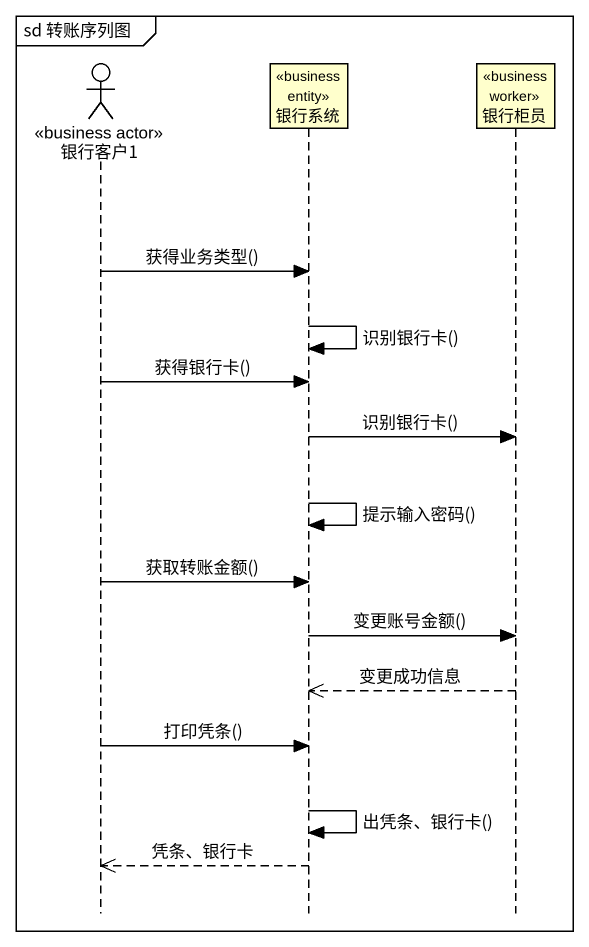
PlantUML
@startuml
mainframe sd 转账序列图
hide footbox
actor 银行客户1 <<business actor>>
participant 银行系统 <<business entity>>
participant 银行柜员 <<business worker>>

银行客户1 -> 银行系统 : 获得业务类型()
银行系统 -> 银行系统 : 识别银行卡()
银行客户1 -> 银行系统 : 获得银行卡()
银行系统 -> 银行柜员 : 识别银行卡()
银行系统 -> 银行系统 : 提示输入密码()
银行客户1 -> 银行系统 : 获取转账金额()
银行系统 -> 银行柜员 : 变更账号金额()
银行柜员 -->> 银行系统 : 变更成功信息
银行客户1 -> 银行系统 : 打印凭条()
银行系统 -> 银行系统 : 出凭条、银行卡()
银行系统 -->> 银行客户1 : 凭条、银行卡
@enduml
